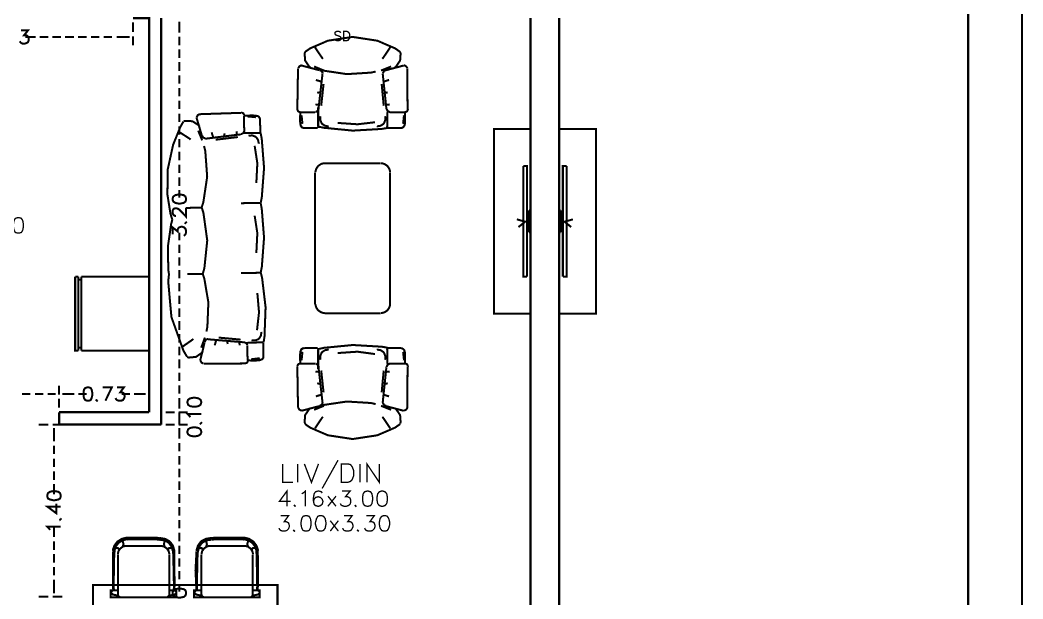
# Model space of a CAD drawing. Extents: x 0.2 to 11.4, y 0.2 to 8.2.
# Drawn here: x 6.45 to 11.423, y 2.907 to 5.779 of the extents above; entities that cross this region are included whole.
import ezdxf

# ---------------------------------------------------------------- set-up
doc = ezdxf.new("R2010")
doc.units = 0
doc.layers.get('0').update_dxf_attribs({"linetype": 'CONTINUOUS'})

msp = doc.modelspace()

# ---------------------------------------------------------------- linework, layer by layer
at = {"color": 0}
for points, const_width in [([(0.228353, 0.238336), (11.4183, 0.238336), (11.4183, 8.15169), (0.228353, 8.15169), (0.228353, 0.238336)], 0.01), ([(0.495008, 0.504992), (11.1517, 0.504992), (11.1517, 7.88499), (0.495008, 7.88499), (0.495008, 0.504992)], 0.01), ([(8.05501, 5.67665), (8.05501, 5.72331), (8.06999, 5.72331), (8.07667, 5.72), (8.08003, 5.71669), (8.08333, 5.71164), (8.08501, 5.70503), (8.08501, 5.69336), (8.08333, 5.68832), (8.08003, 5.68332), (8.07667, 5.67833), (8.06999, 5.67665), (8.05501, 5.67665)], 0.006667), ([(8.98167, 4.32167), (8.80003, 4.32167), (8.80003, 5.23833), (8.98167, 5.23833), (8.98167, 4.32167)], 0.01), ([(9.12332, 4.32167), (9.30664, 4.32167), (9.30664, 5.23833), (9.12332, 5.23833), (9.12332, 4.32167)], 0.01), ([(7.20665, 4.88667), (7.21001, 4.87831), (7.22, 4.87169), (7.23503, 4.86833), (7.24501, 4.86833), (7.26167, 4.87169), (7.27001, 4.87831), (7.27333, 4.88667), (7.27333, 4.89333), (7.27001, 4.90332), (7.26167, 4.91), (7.24501, 4.91336), (7.23503, 4.91336), (7.22, 4.91), (7.21001, 4.90332), (7.20665, 4.89333), (7.20665, 4.88667)], 0.01), ([(6.43832, 4.79833), (6.42665, 4.79497), (6.41997, 4.78331), (6.41667, 4.76497), (6.41667, 4.75499), (6.41997, 4.73665), (6.42665, 4.72499), (6.43832, 4.72168), (6.44499, 4.72168), (6.45665, 4.72499), (6.46332, 4.73665), (6.46669, 4.75499), (6.46669, 4.76497), (6.46332, 4.78331), (6.45665, 4.79497), (6.44499, 4.79833), (6.43832, 4.79833)], 0.006667), ([(6.78331, 3.95665), (6.77333, 3.95335), (6.76665, 3.94499), (6.76497, 3.92833), (6.76497, 3.91835), (6.76665, 3.90332), (6.77333, 3.89333), (6.78331, 3.88997), (6.78999, 3.88997), (6.80003, 3.89333), (6.80501, 3.90332), (6.80832, 3.91835), (6.80832, 3.92833), (6.80501, 3.94499), (6.80003, 3.95335), (6.78999, 3.95665), (6.78331, 3.95665)], 0.01), ([(7.28, 3.87999), (7.28331, 3.87001), (7.29335, 3.86333), (7.31, 3.86003), (7.31836, 3.86003), (7.33501, 3.86333), (7.345, 3.87001), (7.34831, 3.87999), (7.34831, 3.88499), (7.345, 3.89501), (7.33501, 3.90169), (7.31836, 3.905), (7.31, 3.905), (7.29335, 3.90169), (7.28331, 3.89501), (7.28, 3.88499), (7.28, 3.87999)], 0.01), ([(7.28, 3.73167), (7.28331, 3.72331), (7.29335, 3.71669), (7.31, 3.71332), (7.31836, 3.71332), (7.33501, 3.71669), (7.345, 3.72331), (7.34831, 3.73167), (7.34831, 3.73833), (7.345, 3.74832), (7.33501, 3.75499), (7.31836, 3.75836), (7.31, 3.75836), (7.29335, 3.75499), (7.28331, 3.74832), (7.28, 3.73833), (7.28, 3.73167)], 0.01), ([(8.04335, 3.48503), (8.04335, 3.57667), (8.07497, 3.57667), (8.08832, 3.57335), (8.09668, 3.56332), (8.09999, 3.55501), (8.10499, 3.54167), (8.10499, 3.52001), (8.09999, 3.50667), (8.09668, 3.49832), (8.08832, 3.49001), (8.07497, 3.48503), (8.04335, 3.48503)], 0.006667), ([(6.58501, 3.41499), (6.58832, 3.405), (6.59831, 3.40001), (6.61333, 3.39665), (6.62332, 3.39665), (6.63997, 3.40001), (6.64833, 3.405), (6.65169, 3.41499), (6.65169, 3.42165), (6.64833, 3.43164), (6.63997, 3.43832), (6.62332, 3.44168), (6.61333, 3.44168), (6.59831, 3.43832), (6.58832, 3.43164), (6.58501, 3.42165), (6.58501, 3.41499)], 0.01), ([(8.16997, 3.44168), (8.15831, 3.43832), (8.15169, 3.42833), (8.14833, 3.41), (8.14833, 3.39833), (8.15169, 3.37999), (8.15831, 3.37001), (8.16997, 3.36664), (8.17665, 3.36664), (8.18832, 3.37001), (8.19499, 3.37999), (8.19835, 3.39833), (8.19835, 3.41), (8.19499, 3.42833), (8.18832, 3.43832), (8.17665, 3.44168), (8.16997, 3.44168)], 0.006667), ([(8.24164, 3.44168), (8.23167, 3.43832), (8.22331, 3.42833), (8.22, 3.41), (8.22, 3.39833), (8.22331, 3.37999), (8.23167, 3.37001), (8.24164, 3.36664), (8.25, 3.36664), (8.25999, 3.37001), (8.26833, 3.37999), (8.27165, 3.39833), (8.27165, 3.41), (8.26833, 3.42833), (8.25999, 3.43832), (8.25, 3.44168), (8.24164, 3.44168)], 0.006667), ([(7.86501, 3.31999), (7.85335, 3.31668), (7.84668, 3.30501), (7.84332, 3.28668), (7.84332, 3.27669), (7.84668, 3.25836), (7.85335, 3.24669), (7.86501, 3.24333), (7.87169, 3.24333), (7.88336, 3.24669), (7.88997, 3.25836), (7.89333, 3.27669), (7.89333, 3.28668), (7.88997, 3.30501), (7.88336, 3.31668), (7.87169, 3.31999), (7.86501, 3.31999)], 0.006667), ([(7.93668, 3.31999), (7.92665, 3.31668), (7.91997, 3.30501), (7.91499, 3.28668), (7.91499, 3.27669), (7.91997, 3.25836), (7.92665, 3.24669), (7.93668, 3.24333), (7.94499, 3.24333), (7.95503, 3.24669), (7.96332, 3.25836), (7.96669, 3.27669), (7.96669, 3.28668), (7.96332, 3.30501), (7.95503, 3.31668), (7.94499, 3.31999), (7.93668, 3.31999)], 0.006667), ([(8.25331, 3.31999), (8.24333, 3.31668), (8.23503, 3.30501), (8.23167, 3.28668), (8.23167, 3.27669), (8.23503, 3.25836), (8.24333, 3.24669), (8.25331, 3.24333), (8.26167, 3.24333), (8.27165, 3.24669), (8.27832, 3.25836), (8.28331, 3.27669), (8.28331, 3.28668), (8.27832, 3.30501), (8.27165, 3.31668), (8.26167, 3.31999), (8.25331, 3.31999)], 0.006667), ([(6.90001, 2.91499), (6.935, 2.91499), (6.935, 2.94997), (6.90001, 2.94997), (6.90001, 2.91499)], 0.01), ([(7.22499, 2.91499), (7.19, 2.91499), (7.19, 2.94997), (7.22499, 2.94997), (7.22499, 2.91499)], 0.01), ([(7.20665, 2.93332), (7.21001, 2.92333), (7.22, 2.91667), (7.23503, 2.91336), (7.24501, 2.91336), (7.26167, 2.91667), (7.27001, 2.92333), (7.27333, 2.93332), (7.27333, 2.94), (7.27001, 2.94997), (7.26167, 2.95503), (7.24501, 2.95833), (7.23503, 2.95833), (7.22, 2.95503), (7.21001, 2.94997), (7.20665, 2.94), (7.20665, 2.93332)], 0.01), ([(7.31332, 2.91499), (7.34831, 2.91499), (7.34831, 2.94997), (7.31332, 2.94997), (7.31332, 2.91499)], 0.01), ([(7.63835, 2.91499), (7.60335, 2.91499), (7.60335, 2.94997), (7.63835, 2.94997), (7.63835, 2.91499)], 0.01)]:
    msp.add_lwpolyline(points, close=True, dxfattribs=dict(at, const_width=const_width))
for points, const_width in [([(7.00999, 5.78836), (7.09, 5.78836), (7.09, 3.83333)], 0.011667), ([(7.00999, 5.78836), (7.09, 5.78836), (7.09, 3.83333)], 0.01), ([(7.00999, 5.76665), (7.00999, 5.72)], 0.01), ([(7.15001, 3.77165), (7.15001, 5.78836)], 0.011667), ([(7.15001, 3.77165), (7.15001, 5.78836)], 0.01), ([(7.24001, 5.77001), (7.24001, 5.75331)], 0.01), ([(8.98167, 1.12831), (8.98167, 5.78836)], 0.011667), ([(8.98167, 1.12831), (8.98167, 5.78836)], 0.01), ([(9.12332, 1.12831), (9.12332, 5.78836)], 0.011667), ([(9.12332, 1.12831), (9.12332, 5.78836)], 0.01), ([(6.45503, 5.72835), (6.49001, 5.72835), (6.47, 5.70335), (6.47999, 5.70335), (6.48665, 5.69997), (6.49001, 5.69667), (6.49333, 5.68668), (6.49333, 5.68001), (6.49001, 5.66997), (6.48335, 5.66499), (6.47331, 5.66168), (6.46332, 5.66168), (6.45503, 5.66499), (6.45167, 5.66835), (6.44835, 5.67333)], 0.01), ([(7.24001, 5.75331), (7.24001, 5.71669)], 0.01), ([(8.04167, 5.71669), (8.03668, 5.72), (8.03, 5.72331), (8.02165, 5.72331), (8.01497, 5.72), (8.01167, 5.71669), (8.01167, 5.71164), (8.01335, 5.70665), (8.01497, 5.70503), (8.02001, 5.70335), (8.03331, 5.69835), (8.03668, 5.69667), (8.03999, 5.69336), (8.04167, 5.69), (8.04167, 5.68332), (8.03668, 5.67833), (8.03, 5.67665), (8.02165, 5.67665), (8.01497, 5.67833), (8.01167, 5.68332)], 0.006667), ([(6.52669, 5.69499), (6.47667, 5.69499)], 0.01), ([(6.59, 5.69499), (6.54665, 5.69499)], 0.01), ([(6.65332, 5.69499), (6.61003, 5.69499)], 0.01), ([(6.71669, 5.69499), (6.67333, 5.69499)], 0.01), ([(6.78, 5.69499), (6.73665, 5.69499)], 0.01), ([(6.84332, 5.69499), (6.80165, 5.69499)], 0.01), ([(6.90668, 5.69499), (6.86501, 5.69499)], 0.01), ([(6.97667, 5.69499), (6.92833, 5.69499)], 0.01), ([(6.99333, 5.69499), (6.97667, 5.69499)], 0.01), ([(7.00999, 5.69835), (7.00999, 5.65332)], 0.01), ([(7.24001, 5.69667), (7.24001, 5.65332)], 0.01), ([(8.33544, 5.62022), (8.30985, 5.63824), (8.22174, 5.67632), (8.09913, 5.69504), (7.97657, 5.67632), (7.88846, 5.63824), (7.86285, 5.62022)], 0.01), ([(7.24001, 5.63336), (7.24001, 5.59)], 0.01), ([(7.86356, 5.6205), (7.86111, 5.61339), (7.86356, 5.57785), (7.88346, 5.54824), (7.88976, 5.54411)], 0.01), ([(7.91319, 5.64415), (7.91564, 5.63889), (7.94803, 5.59082), (7.95199, 5.58653)], 0.01), ([(8.24631, 5.58653), (8.25028, 5.59082), (8.28261, 5.63889), (8.2851, 5.64415)], 0.01), ([(8.3086, 5.54411), (8.31489, 5.54824), (8.33475, 5.57785), (8.33718, 5.61339), (8.33479, 5.6205)], 0.01), ([(7.24001, 5.56999), (7.24001, 5.52669)], 0.01), ([(7.82835, 5.53668), (7.82497, 5.33501)], 0.01), ([(7.84581, 5.55333), (7.84299, 5.55333), (7.83464, 5.54872), (7.83003, 5.54031), (7.83003, 5.53749)], 0.01), ([(7.93332, 5.53), (7.845, 5.55333)], 0.01), ([(7.90831, 5.54833), (7.95665, 5.52832)], 0.01), ([(7.92919, 5.53538), (7.95221, 5.52815), (8.07047, 5.51053), (8.18983, 5.5179), (8.21337, 5.52311)], 0.01), ([(7.94997, 5.51417), (7.94997, 5.51699), (7.94532, 5.52539), (7.93696, 5.53), (7.93419, 5.53)], 0.01), ([(8.28999, 5.54833), (8.24001, 5.52832)], 0.01), ([(8.26585, 5.53), (8.26303, 5.53), (8.25461, 5.52539), (8.25, 5.51699), (8.25, 5.51417)], 0.01), ([(8.26497, 5.53), (8.35335, 5.55333)], 0.01), ([(8.37001, 5.53749), (8.37001, 5.54031), (8.36535, 5.54872), (8.35693, 5.55333), (8.35417, 5.55333)], 0.01), ([(8.37001, 5.53668), (8.37169, 5.33501)], 0.01), ([(7.24001, 5.50499), (7.24001, 5.46332)], 0.01), ([(7.94336, 5.47331), (7.91667, 5.48167)], 0.01), ([(7.93001, 5.33832), (7.94997, 5.51335)], 0.01), ([(8.26665, 5.33832), (8.24832, 5.51335)], 0.01), ([(8.25331, 5.47331), (8.28, 5.48167)], 0.01), ([(7.24001, 5.44168), (7.24001, 5.40001)], 0.01), ([(7.93668, 5.41997), (7.92333, 5.41835)], 0.01), ([(7.95503, 5.46164), (7.94336, 5.35335)], 0.01), ([(8.24333, 5.46164), (8.25331, 5.35335)], 0.01), ([(8.25999, 5.41997), (8.27333, 5.41835)], 0.01), ([(7.24001, 5.37831), (7.24001, 5.33664)], 0.01), ([(7.34169, 5.31168), (7.54497, 5.31836)], 0.01), ([(7.56164, 5.30474), (7.56168, 5.30583), (7.55817, 5.31521), (7.55746, 5.31592), (7.55669, 5.31668), (7.54719, 5.32004), (7.54617, 5.31993)], 0.01), ([(7.82503, 5.33686), (7.82493, 5.33583), (7.8285, 5.32644), (7.82926, 5.32568), (7.82997, 5.32497), (7.83946, 5.32167), (7.84056, 5.32172)], 0.01), ([(7.84, 5.32167), (7.84, 5.31), (7.83832, 5.30165), (7.83832, 5.29335), (7.83832, 5.28668), (7.83832, 5.28168), (7.83832, 5.27669), (7.83832, 5.27333), (7.84, 5.27001), (7.84, 5.26665), (7.84, 5.26335), (7.84, 5.26167), (7.84169, 5.25836), (7.84169, 5.25667), (7.84169, 5.25499), (7.84332, 5.25331), (7.845, 5.25168), (7.845, 5.25), (7.84668, 5.24832), (7.84831, 5.24669), (7.84999, 5.24501), (7.85167, 5.24501), (7.85499, 5.24333), (7.85667, 5.24333), (7.86003, 5.24333)], 0.01), ([(7.84, 5.32167), (7.91336, 5.32167)], 0.01), ([(7.91417, 5.32335), (7.91694, 5.32335), (7.92535, 5.32801), (7.93001, 5.33643), (7.93001, 5.33919)], 0.01), ([(7.93001, 5.36003), (7.91499, 5.35835)], 0.01), ([(7.92822, 5.24322), (7.92947, 5.25011), (7.92822, 5.31922), (7.92671, 5.32601)], 0.01), ([(7.92833, 5.25), (7.92833, 5.345)], 0.01), ([(8.26665, 5.36003), (8.28331, 5.35835)], 0.01), ([(8.26833, 5.33919), (8.26833, 5.33643), (8.27294, 5.32801), (8.28136, 5.32335), (8.28418, 5.32335)], 0.01), ([(8.27333, 5.32601), (8.27181, 5.31922), (8.27046, 5.25011), (8.27175, 5.24322)], 0.01), ([(8.35835, 5.32167), (8.28331, 5.32167)], 0.01), ([(8.35835, 5.32167), (8.35835, 5.31), (8.35835, 5.30165), (8.35835, 5.29335), (8.35835, 5.28668), (8.35835, 5.28168), (8.35835, 5.27669), (8.35835, 5.27333), (8.35835, 5.27001), (8.35835, 5.26665), (8.35835, 5.26335), (8.35667, 5.26167), (8.35667, 5.25836), (8.35667, 5.25667), (8.35499, 5.25499), (8.35499, 5.25331), (8.35335, 5.25168), (8.35167, 5.25), (8.34999, 5.24832), (8.34999, 5.24669), (8.34668, 5.24501), (8.345, 5.24501), (8.34332, 5.24333), (8.34169, 5.24333), (8.33832, 5.24333)], 0.01), ([(8.35781, 5.32172), (8.35883, 5.32167), (8.36833, 5.32497), (8.36908, 5.32568), (8.36979, 5.32644), (8.37338, 5.33583), (8.37332, 5.33686)], 0.01), ([(7.26025, 5.27528), (7.24462, 5.24804), (7.20893, 5.15983), (7.18229, 5.03754), (7.18078, 4.91249), (7.19569, 4.81853), (7.20481, 4.78842)], 0.01), ([(7.24001, 5.315), (7.24001, 5.27333)], 0.01), ([(7.33985, 5.25065), (7.33544, 5.25706), (7.30469, 5.27681), (7.26818, 5.27854), (7.26096, 5.27588)], 0.01), ([(7.35167, 5.20503), (7.32497, 5.29497)], 0.01), ([(7.34218, 5.31168), (7.33996, 5.31164), (7.33106, 5.30681), (7.32661, 5.29775), (7.32667, 5.29551)], 0.01), ([(7.56, 5.30333), (7.57167, 5.30501), (7.58003, 5.30501), (7.58832, 5.30501), (7.595, 5.30664), (7.59999, 5.30664), (7.60499, 5.30664), (7.60835, 5.30501), (7.61165, 5.30501), (7.61501, 5.30501), (7.61833, 5.30501), (7.62001, 5.30501), (7.62332, 5.30333), (7.625, 5.30333), (7.62668, 5.30333), (7.62999, 5.30165), (7.63167, 5.30165), (7.63336, 5.30003), (7.63499, 5.29833), (7.63499, 5.29665), (7.63667, 5.29497), (7.63835, 5.29335), (7.63835, 5.28999), (7.63997, 5.28836), (7.63997, 5.285), (7.64165, 5.21832)], 0.01), ([(7.56, 5.30333), (7.56168, 5.22999)], 0.01), ([(7.61951, 5.29536), (7.61626, 5.2971), (7.58068, 5.30013), (7.57721, 5.29893)], 0.01), ([(7.84739, 5.30675), (7.84631, 5.30322), (7.85004, 5.26774), (7.85183, 5.26449)], 0.01), ([(7.94037, 5.30143), (7.93929, 5.29839), (7.93892, 5.28261), (7.94476, 5.26796), (7.94683, 5.2654), (7.94889, 5.26292), (7.96208, 5.25429), (7.97765, 5.25157), (7.9809, 5.25201)], 0.01), ([(8.21001, 5.27165), (8.12332, 5.26167), (8.02501, 5.26833)], 0.01), ([(8.21907, 5.25201), (8.22228, 5.25157), (8.23785, 5.25429), (8.25108, 5.26292), (8.25315, 5.2654), (8.25521, 5.26796), (8.26107, 5.28261), (8.26064, 5.29839), (8.2596, 5.30143)], 0.01), ([(8.34814, 5.26449), (8.34993, 5.26774), (8.35368, 5.30322), (8.3526, 5.30675)], 0.01), ([(7.29606, 5.18576), (7.29167, 5.18967), (7.24257, 5.22125), (7.23719, 5.22358)], 0.01), ([(7.24001, 5.25168), (7.24001, 5.21001)], 0.01), ([(7.33333, 5.22999), (7.35335, 5.18164)], 0.01), ([(7.40831, 5.19499), (7.40001, 5.22168)], 0.01), ([(7.52333, 5.21164), (7.52501, 5.22667)], 0.01), ([(7.54617, 5.21332), (7.54833, 5.21338), (7.55724, 5.21826), (7.56168, 5.22732), (7.56168, 5.22949)], 0.01), ([(7.55789, 5.21913), (7.56478, 5.21778), (7.6345, 5.21789), (7.64139, 5.21929)], 0.01), ([(7.64333, 4.87213), (7.64893, 4.90076), (7.65994, 5.04542), (7.64849, 5.19011), (7.64285, 5.21869)], 0.01), ([(7.86003, 5.24333), (7.92665, 5.24333)], 0.01), ([(7.92899, 5.25022), (7.95719, 5.24414), (8.10026, 5.23019), (8.24376, 5.23856), (8.27219, 5.24354)], 0.01), ([(8.33832, 5.24333), (8.27001, 5.24333)], 0.01), ([(7.24001, 5.18832), (7.24001, 5.14665)], 0.01), ([(7.35335, 5.20719), (7.35335, 5.20503), (7.35818, 5.19613), (7.36729, 5.19168), (7.36951, 5.19168)], 0.01), ([(7.54497, 5.21164), (7.36833, 5.19)], 0.01), ([(7.41997, 5.185), (7.53, 5.19835)], 0.01), ([(7.46164, 5.20335), (7.465, 5.21669)], 0.01), ([(7.63308, 5.16488), (7.63346, 5.16813), (7.63043, 5.1836), (7.62153, 5.19667), (7.61897, 5.19868), (7.61643, 5.20068), (7.60161, 5.20622), (7.58589, 5.20546), (7.58285, 5.20432)], 0.01), ([(7.24001, 5.125), (7.24001, 5.08333)], 0.01), ([(7.35092, 4.85026), (7.35889, 4.87483), (7.37787, 5.00131), (7.3686, 5.1289), (7.36253, 5.15397)], 0.01), ([(7.61333, 5.155), (7.62668, 5.06836), (7.62169, 4.97)], 0.01), ([(7.96083, 5.06836), (7.95632, 5.06836), (7.94299, 5.06478), (7.92839, 5.05496), (7.91857, 5.04036), (7.91499, 5.02701), (7.91499, 5.02251)], 0.01), ([(8.23833, 5.06836), (7.96001, 5.06836)], 0.01), ([(8.285, 5.02251), (8.285, 5.02701), (8.28136, 5.04036), (8.27154, 5.05496), (8.257, 5.06478), (8.2436, 5.06836), (8.23915, 5.06836)], 0.01), ([(7.24001, 5.06168), (7.24001, 5.02001)], 0.01), ([(7.91336, 5.02165), (7.91336, 4.37001)], 0.01), ([(8.285, 4.37001), (8.285, 5.02165)], 0.01), ([(8.94499, 5.05501), (8.96332, 5.05501), (8.96332, 4.50499)], 0.01), ([(8.96332, 4.50499), (8.94499, 4.50499), (8.94499, 5.05501)], 0.01), ([(9.16, 5.05501), (9.14165, 5.05501), (9.14165, 4.50499)], 0.01), ([(9.14165, 4.50499), (9.16, 4.50499), (9.16, 5.05501)], 0.01), ([(7.24001, 4.99832), (7.24001, 4.95503)], 0.01), ([(7.24001, 4.935), (7.24001, 4.89833)], 0.01), ([(7.64165, 4.87169), (7.54497, 4.87001)], 0.01), ([(7.64333, 4.52544), (7.64893, 4.5541), (7.65994, 4.69879), (7.64849, 4.84343), (7.64285, 4.87201)], 0.01), ([(7.22331, 4.80664), (7.22, 4.80664), (7.21332, 4.81), (7.21001, 4.81332), (7.20665, 4.81999), (7.20665, 4.83333), (7.21001, 4.84), (7.21332, 4.84332), (7.22, 4.845), (7.22499, 4.845), (7.23167, 4.84332), (7.24164, 4.83664), (7.27333, 4.80333), (7.27333, 4.84831)], 0.01), ([(7.34999, 4.84831), (7.27333, 4.84668)], 0.01), ([(7.35612, 4.5204), (7.36399, 4.54736), (7.37825, 4.68544), (7.35921, 4.82286), (7.35042, 4.8495)], 0.01), ([(8.97331, 4.83501), (8.97331, 4.72499)], 0.01), ([(8.97331, 4.83501), (8.98167, 4.83501)], 0.01), ([(8.98167, 4.83501), (8.98167, 4.72499)], 0.01), ([(9.12332, 4.83501), (9.12332, 4.72499)], 0.01), ([(9.13167, 4.83501), (9.12332, 4.83501)], 0.01), ([(9.13167, 4.83501), (9.13167, 4.72499)], 0.01), ([(7.2054, 4.78939), (7.19933, 4.76719), (7.18294, 4.65403), (7.18522, 4.53965), (7.18853, 4.51687)], 0.01), ([(7.26665, 4.77501), (7.27001, 4.77165), (7.27333, 4.77501), (7.27001, 4.77832)], 0.01), ([(7.61333, 4.80832), (7.62668, 4.72168)], 0.01), ([(8.91336, 4.78999), (8.95503, 4.77832), (8.92165, 4.75168)], 0.01), ([(8.96332, 4.78999), (8.97331, 4.78999)], 0.01), ([(8.96332, 4.77165), (8.97331, 4.77165)], 0.01), ([(9.14165, 4.78999), (9.13167, 4.78999)], 0.01), ([(9.14165, 4.77165), (9.13167, 4.77165)], 0.01), ([(9.19168, 4.78999), (9.15001, 4.77832), (9.18332, 4.75168)], 0.01), ([(7.20665, 4.715), (7.20665, 4.75), (7.23167, 4.72999), (7.23167, 4.74001), (7.23503, 4.74669), (7.23833, 4.75), (7.24832, 4.75331), (7.25499, 4.75331), (7.26335, 4.75), (7.27001, 4.74333), (7.27333, 4.73335), (7.27333, 4.72499), (7.27001, 4.715), (7.26665, 4.71164), (7.26167, 4.70833)], 0.01), ([(7.24001, 4.68668), (7.24001, 4.72331)], 0.01), ([(7.62668, 4.72168), (7.62169, 4.62332)], 0.01), ([(8.97331, 4.72499), (8.98167, 4.72499)], 0.01), ([(9.13167, 4.72499), (9.12332, 4.72499)], 0.01), ([(7.24001, 4.62332), (7.24001, 4.66499)], 0.01), ([(7.24001, 4.56), (7.24001, 4.60167)], 0.01), ([(7.24001, 4.49669), (7.24001, 4.53836)], 0.01), ([(7.64165, 4.52501), (7.54497, 4.52333)], 0.01), ([(7.65771, 4.17979), (7.66217, 4.20861), (7.66758, 4.35357), (7.6505, 4.49767), (7.64378, 4.52599)], 0.01), ([(6.73833, 4.50499), (6.72331, 4.50499)], 0.01), ([(6.72331, 4.50499), (6.72331, 4.13835), (6.73833, 4.13835)], 0.01), ([(6.73833, 4.13835), (6.73833, 4.50499)], 0.01), ([(6.75331, 4.49001), (6.73833, 4.49001)], 0.01), ([(6.75331, 4.50499), (6.75331, 4.13835)], 0.01), ([(7.09, 4.13835), (7.09, 4.50499), (6.75331, 4.50499)], 0.01), ([(7.18842, 4.51708), (7.18479, 4.4815), (7.20057, 4.30544), (7.25999, 4.13889), (7.27821, 4.10807)], 0.01), ([(7.24001, 4.43332), (7.24001, 4.47499)], 0.01), ([(7.35499, 4.51833), (7.28, 4.51833)], 0.01), ([(7.37418, 4.23351), (7.37896, 4.25738), (7.38385, 4.37793), (7.36361, 4.49685), (7.35585, 4.51992)], 0.01), ([(7.625, 4.24001), (7.63499, 4.32835), (7.62668, 4.42503)], 0.01), ([(7.24001, 4.37001), (7.24001, 4.41168)], 0.01), ([(7.24001, 4.30501), (7.24001, 4.34831)], 0.01), ([(7.91499, 4.37082), (7.91499, 4.36638), (7.91857, 4.35303), (7.92839, 4.33843), (7.94299, 4.32861), (7.95632, 4.32497), (7.96083, 4.32497)], 0.01), ([(7.96001, 4.32335), (8.23833, 4.32335)], 0.01), ([(8.23915, 4.32497), (8.2436, 4.32497), (8.257, 4.32861), (8.27154, 4.33843), (8.28136, 4.35303), (8.285, 4.36638), (8.285, 4.37082)], 0.01), ([(7.24001, 4.24164), (7.24001, 4.285)], 0.01), ([(7.59765, 4.19015), (7.60075, 4.18918), (7.61649, 4.18907), (7.63103, 4.19521), (7.63351, 4.19732), (7.63596, 4.19943), (7.64432, 4.21289), (7.64671, 4.22846), (7.64621, 4.23167)], 0.01), ([(7.24001, 4.17833), (7.24001, 4.22168)], 0.01), ([(7.2525, 4.15712), (7.25771, 4.15972), (7.3055, 4.19331), (7.30974, 4.19738)], 0.01), ([(7.36501, 4.17833), (7.34332, 4.09)], 0.01), ([(7.34831, 4.15332), (7.36664, 4.20335)], 0.01), ([(7.38217, 4.19667), (7.37993, 4.19667), (7.37104, 4.19185), (7.3666, 4.18272), (7.36664, 4.1805)], 0.01), ([(7.56, 4.18001), (7.38167, 4.19499)], 0.01), ([(7.42333, 4.19168), (7.41499, 4.16499)], 0.01), ([(7.435, 4.20335), (7.54335, 4.19336)], 0.01), ([(7.47667, 4.185), (7.47999, 4.17165)], 0.01), ([(7.53668, 4.18001), (7.53999, 4.16499)], 0.01), ([(7.57667, 4.1645), (7.57661, 4.16672), (7.57178, 4.17562), (7.56267, 4.18007), (7.56049, 4.18001)], 0.01), ([(7.65614, 4.17893), (7.64919, 4.18007), (7.57954, 4.17736), (7.57275, 4.17567)], 0.01), ([(7.57835, 4.09), (7.59, 4.09), (7.59999, 4.08832), (7.60667, 4.08832), (7.61333, 4.08832), (7.61833, 4.08832), (7.62332, 4.09), (7.62668, 4.09), (7.62999, 4.09), (7.63336, 4.09), (7.63667, 4.09), (7.63997, 4.09169), (7.64165, 4.09169), (7.64333, 4.09332), (7.64501, 4.09332), (7.64833, 4.095), (7.65001, 4.095), (7.65169, 4.09668), (7.65332, 4.09831), (7.65332, 4.09999), (7.655, 4.10167), (7.65668, 4.10335), (7.65668, 4.10499), (7.65668, 4.10835), (7.65668, 4.11165), (7.65668, 4.17833)], 0.01), ([(6.75331, 4.15332), (6.73833, 4.15332)], 0.01), ([(6.75331, 4.13835), (7.09, 4.13835)], 0.01), ([(7.24001, 4.11501), (7.24001, 4.15831)], 0.01), ([(7.27865, 4.10656), (7.28597, 4.10422), (7.32238, 4.10747), (7.35226, 4.12847), (7.35639, 4.13499)], 0.01), ([(7.57835, 4.09), (7.57667, 4.16336)], 0.01), ([(7.84, 4.07335), (7.84, 4.08333), (7.83832, 4.09332), (7.83832, 4.09999), (7.83832, 4.10667), (7.83832, 4.11333), (7.83832, 4.11664), (7.83832, 4.12169), (7.84, 4.125), (7.84, 4.12668), (7.84, 4.12999), (7.84, 4.13336), (7.84169, 4.13499), (7.84169, 4.13667), (7.84169, 4.13835), (7.84332, 4.14165), (7.845, 4.14333), (7.845, 4.14501), (7.84668, 4.14665), (7.84831, 4.14665), (7.84999, 4.14833), (7.85167, 4.15001), (7.85499, 4.15001), (7.85667, 4.15001), (7.86003, 4.15169)], 0.01), ([(7.85183, 4.13217), (7.85004, 4.12896), (7.84631, 4.09347), (7.84739, 4.08996)], 0.01), ([(7.86003, 4.15169), (7.92665, 4.15169)], 0.01), ([(7.92671, 4.06901), (7.92822, 4.07585), (7.92947, 4.14497), (7.92822, 4.15181)], 0.01), ([(7.92833, 4.14501), (7.92833, 4.04833)], 0.01), ([(8.27219, 4.1531), (8.24376, 4.15815), (8.10026, 4.16656), (7.95719, 4.15261), (7.92899, 4.14649)], 0.01), ([(7.9809, 4.14301), (7.97765, 4.14344), (7.96208, 4.14079), (7.94889, 4.13217), (7.94683, 4.12961), (7.94476, 4.12711), (7.93892, 4.11247), (7.93929, 4.09668), (7.94037, 4.09358)], 0.01), ([(8.21001, 4.12169), (8.12332, 4.13336), (8.02501, 4.12668)], 0.01), ([(8.2596, 4.09358), (8.26064, 4.09668), (8.26107, 4.11247), (8.25521, 4.12711), (8.25315, 4.12961), (8.25108, 4.13217), (8.23785, 4.14079), (8.22228, 4.14344), (8.21907, 4.14301)], 0.01), ([(8.33832, 4.15169), (8.27001, 4.15169)], 0.01), ([(8.27175, 4.15181), (8.27046, 4.14497), (8.27181, 4.07585), (8.27333, 4.06901)], 0.01), ([(8.35835, 4.07335), (8.35835, 4.08333), (8.35835, 4.09332), (8.35835, 4.09999), (8.35835, 4.10667), (8.35835, 4.11333), (8.35835, 4.11664), (8.35835, 4.12169), (8.35835, 4.125), (8.35835, 4.12668), (8.35835, 4.12999), (8.35667, 4.13336), (8.35667, 4.13499), (8.35667, 4.13667), (8.35499, 4.13835), (8.35499, 4.14165), (8.35335, 4.14333), (8.35167, 4.14501), (8.34999, 4.14665), (8.34668, 4.14833), (8.345, 4.15001), (8.34332, 4.15001), (8.34169, 4.15001), (8.33832, 4.15169)], 0.01), ([(8.3526, 4.08996), (8.35368, 4.09347), (8.34993, 4.12896), (8.34814, 4.13217)], 0.01), ([(7.24001, 4.05165), (7.24001, 4.095)], 0.01), ([(7.345, 4.0905), (7.345, 4.08832), (7.34983, 4.07943), (7.35894, 4.07497), (7.36117, 4.07497)], 0.01), ([(7.36165, 4.07335), (7.565, 4.07497)], 0.01), ([(7.56511, 4.07503), (7.56614, 4.07497), (7.57547, 4.07872), (7.57617, 4.07949), (7.57687, 4.08024), (7.58003, 4.08979), (7.57992, 4.09082)], 0.01), ([(7.59603, 4.09706), (7.59956, 4.09608), (7.63499, 4.10053), (7.63818, 4.10238)], 0.01), ([(7.84056, 4.07493), (7.83946, 4.07503), (7.82997, 4.07172), (7.82926, 4.07096), (7.8285, 4.07026), (7.82493, 4.06087), (7.82503, 4.05985)], 0.01), ([(7.84, 4.07335), (7.91336, 4.07335)], 0.01), ([(7.93001, 4.05751), (7.93001, 4.06033), (7.92535, 4.06874), (7.91694, 4.07335), (7.91417, 4.07335)], 0.01), ([(8.28418, 4.07335), (8.28136, 4.07335), (8.27294, 4.06874), (8.26833, 4.06033), (8.26833, 4.05751)], 0.01), ([(8.35835, 4.07335), (8.28331, 4.07335)], 0.01), ([(8.37332, 4.05985), (8.37338, 4.06087), (8.36979, 4.07026), (8.36908, 4.07096), (8.36833, 4.07172), (8.35883, 4.07503), (8.35781, 4.07493)], 0.01), ([(7.24001, 3.98833), (7.24001, 4.03)], 0.01), ([(7.82835, 3.85667), (7.82497, 4.05832)], 0.01), ([(7.93001, 4.03331), (7.91499, 4.035)], 0.01), ([(7.93001, 4.05664), (7.94997, 3.87999)], 0.01), ([(7.95503, 3.93164), (7.94336, 4.03999)], 0.01), ([(8.24333, 3.93164), (8.25331, 4.03999)], 0.01), ([(8.26665, 4.05664), (8.24832, 3.87999)], 0.01), ([(8.26665, 4.03331), (8.28331, 4.035)], 0.01), ([(8.37001, 3.85667), (8.37169, 4.05832)], 0.01), ([(7.93668, 3.97331), (7.92333, 3.97667)], 0.01), ([(8.25999, 3.97331), (8.27333, 3.97667)], 0.01), ([(6.64333, 3.91997), (6.64333, 3.965)], 0.01), ([(6.64333, 3.91997), (6.64333, 3.965)], 0.01), ([(6.86003, 3.95665), (6.905, 3.95665), (6.87332, 3.88997)], 0.01), ([(6.93001, 3.95665), (6.965, 3.95665), (6.94667, 3.93164), (6.95665, 3.93164), (6.96332, 3.92833), (6.965, 3.92503), (6.96832, 3.91499), (6.96832, 3.90831), (6.965, 3.90001), (6.96001, 3.89333), (6.94997, 3.88997), (6.94, 3.88997), (6.93001, 3.89333), (6.92665, 3.89665), (6.92333, 3.90332)], 0.01), ([(7.09, 3.91997), (7.09, 3.965)], 0.01), ([(7.24001, 3.92503), (7.24001, 3.96669)], 0.01), ([(6.50168, 3.92333), (6.46001, 3.92333)], 0.01), ([(6.565, 3.92333), (6.52333, 3.92333)], 0.01), ([(6.61003, 3.92333), (6.58664, 3.92333)], 0.01), ([(6.62668, 3.92333), (6.61003, 3.92333)], 0.01), ([(6.64333, 3.85499), (6.64333, 3.90001)], 0.01), ([(6.64333, 3.85499), (6.64333, 3.90001)], 0.01), ([(6.66, 3.92333), (6.67665, 3.92333)], 0.01), ([(6.67665, 3.92333), (6.71832, 3.92333)], 0.01), ([(6.73833, 3.92333), (6.78, 3.92333)], 0.01), ([(6.83165, 3.89665), (6.82835, 3.89333), (6.83165, 3.88997), (6.83501, 3.89333)], 0.01), ([(6.99501, 3.92333), (6.95335, 3.92333)], 0.01), ([(7.05664, 3.92333), (7.01497, 3.92333)], 0.01), ([(7.07335, 3.92333), (7.05664, 3.92333)], 0.01), ([(7.09, 3.85499), (7.09, 3.90001)], 0.01), ([(7.24001, 3.86664), (7.24001, 3.90332)], 0.01), ([(7.24001, 3.86664), (7.24001, 3.90001)], 0.01), ([(7.94336, 3.91997), (7.91667, 3.91168)], 0.01), ([(8.21337, 3.87358), (8.18983, 3.87885), (8.07047, 3.88618), (7.95221, 3.8686), (7.92919, 3.86133)], 0.01), ([(7.93419, 3.86501), (7.93696, 3.86501), (7.94532, 3.86968), (7.94997, 3.8781), (7.94997, 3.88086)], 0.01), ([(8.25, 3.88086), (8.25, 3.8781), (8.25461, 3.86968), (8.26303, 3.86501), (8.26585, 3.86501)], 0.01), ([(8.25331, 3.91997), (8.28, 3.91168)], 0.01), ([(6.64333, 3.77165), (6.64333, 3.83333)], 0.011667), ([(7.09, 3.83333), (6.64333, 3.83333)], 0.011667), ([(6.64333, 3.77165), (6.64333, 3.83333)], 0.01), ([(7.09, 3.83333), (6.64333, 3.83333)], 0.01), ([(7.17165, 3.83333), (7.21669, 3.83333)], 0.01), ([(7.17165, 3.83333), (7.21669, 3.83333)], 0.01), ([(7.23665, 3.83333), (7.28168, 3.83333)], 0.01), ([(7.23665, 3.83333), (7.28168, 3.83333)], 0.01), ([(7.24001, 3.84999), (7.24001, 3.86664)], 0.01), ([(7.24001, 3.84999), (7.24001, 3.86664)], 0.01), ([(7.24001, 3.83333), (7.24001, 3.77165)], 0.01), ([(7.29335, 3.80832), (7.28999, 3.815), (7.28, 3.82497), (7.34831, 3.82497)], 0.01), ([(7.83003, 3.85747), (7.83003, 3.85471), (7.83464, 3.84636), (7.84299, 3.84169), (7.84581, 3.84169)], 0.01), ([(7.93332, 3.86333), (7.845, 3.84)], 0.01), ([(7.88976, 3.85254), (7.88346, 3.84842), (7.86356, 3.81885), (7.86111, 3.78331), (7.86356, 3.77615)], 0.01), ([(7.90831, 3.845), (7.95665, 3.86501)], 0.01), ([(8.28999, 3.845), (8.24001, 3.86501)], 0.01), ([(8.26497, 3.86333), (8.35335, 3.84)], 0.01), ([(8.33479, 3.77615), (8.33718, 3.78331), (8.33475, 3.81885), (8.31489, 3.84842), (8.3086, 3.85254)], 0.01), ([(8.35417, 3.84169), (8.35693, 3.84169), (8.36535, 3.84636), (8.37001, 3.85471), (8.37001, 3.85747)], 0.01), ([(7.34169, 3.78), (7.345, 3.77669), (7.34831, 3.78), (7.345, 3.78331)], 0.01), ([(7.86285, 3.77474), (7.88846, 3.75678), (7.97657, 3.71869), (8.09913, 3.70003), (8.22174, 3.71869), (8.30985, 3.75678), (8.33544, 3.77474)], 0.01), ([(7.95199, 3.81017), (7.94803, 3.80588), (7.91564, 3.75782), (7.91319, 3.7525)], 0.01), ([(8.2851, 3.7525), (8.28261, 3.75782), (8.25026, 3.80588), (8.24631, 3.81017)], 0.01), ([(6.54167, 3.77165), (6.59, 3.77165)], 0.01), ([(6.61165, 3.77165), (6.66, 3.77165)], 0.01), ([(6.61833, 3.75499), (6.61833, 3.73833)], 0.01), ([(6.61833, 3.73833), (6.61833, 3.68832)], 0.01), ([(7.15001, 3.77165), (6.64333, 3.77165)], 0.011667), ([(7.15001, 3.77165), (6.64333, 3.77165)], 0.01), ([(7.17165, 3.77165), (7.21669, 3.77165)], 0.01), ([(7.17165, 3.77165), (7.21669, 3.77165)], 0.01), ([(7.23665, 3.77165), (7.28168, 3.77165)], 0.01), ([(7.23665, 3.77165), (7.28168, 3.77165)], 0.01), ([(7.24001, 3.75499), (7.24001, 3.73833)], 0.01), ([(7.24001, 3.75499), (7.24001, 3.73833)], 0.01), ([(7.24001, 3.73833), (7.24001, 3.70503)], 0.01), ([(7.24001, 3.73833), (7.24001, 3.70167)], 0.01), ([(7.24001, 3.68001), (7.24001, 3.63835)], 0.01), ([(6.61833, 3.66667), (6.61833, 3.625)], 0.01), ([(6.61833, 3.60335), (6.61833, 3.56168)], 0.01), ([(7.24001, 3.61664), (7.24001, 3.57335)], 0.01), ([(8.02669, 3.595), (7.94835, 3.45503)], 0.006667), ([(8.16997, 3.48503), (8.16997, 3.57667), (8.23167, 3.48503), (8.23167, 3.57667)], 0.006667), ([(6.61833, 3.53999), (6.61833, 3.49669)], 0.01), ([(7.24001, 3.55333), (7.24001, 3.50999)], 0.01), ([(7.75168, 3.57667), (7.75168, 3.48503), (7.80333, 3.48503)], 0.006667), ([(7.82667, 3.48503), (7.82667, 3.57667)], 0.006667), ([(7.86003, 3.57667), (7.89501, 3.48503), (7.93001, 3.57667)], 0.006667), ([(8.13499, 3.48503), (8.13499, 3.57667)], 0.006667), ([(6.61833, 3.47667), (6.61833, 3.42503)], 0.01), ([(7.24001, 3.49001), (7.24001, 3.44667)], 0.01), ([(7.24001, 3.42665), (7.24001, 3.38336)], 0.01), ([(7.77333, 3.36664), (7.77333, 3.44168), (7.73665, 3.39165), (7.79167, 3.39165)], 0.006667), ([(7.84668, 3.42833), (7.85335, 3.43164), (7.86501, 3.44168), (7.86501, 3.36664)], 0.006667), ([(7.94835, 3.43164), (7.94499, 3.43832), (7.93332, 3.44168), (7.92665, 3.44168), (7.91499, 3.43832), (7.90831, 3.42833), (7.905, 3.41), (7.905, 3.39165), (7.90831, 3.37668), (7.91499, 3.37001), (7.92665, 3.36664), (7.93001, 3.36664), (7.94, 3.37001), (7.94835, 3.37668), (7.95167, 3.38835), (7.95167, 3.39165), (7.94835, 3.40169), (7.94, 3.41), (7.93001, 3.41336), (7.92665, 3.41336), (7.91499, 3.41), (7.90831, 3.40169), (7.905, 3.39165)], 0.006667), ([(8.04665, 3.44168), (8.08664, 3.44168), (8.06332, 3.41336), (8.07497, 3.41336), (8.08165, 3.41), (8.08664, 3.40668), (8.09, 3.39501), (8.09, 3.38835), (8.08664, 3.37668), (8.07835, 3.37001), (8.06836, 3.36664), (8.05664, 3.36664), (8.04665, 3.37001), (8.04167, 3.37332), (8.03836, 3.37999)], 0.006667), ([(6.65169, 3.36501), (6.58501, 3.36501), (6.62999, 3.33165), (6.62999, 3.37999)], 0.01), ([(7.97667, 3.36664), (8.01665, 3.41667)], 0.006667), ([(8.01665, 3.36664), (7.97667, 3.41667)], 0.006667), ([(7.24001, 3.36333), (7.24001, 3.31999)], 0.01), ([(7.81332, 3.37332), (7.81, 3.37001), (7.81332, 3.36664), (7.81668, 3.37001)], 0.006667), ([(8.11501, 3.37332), (8.11165, 3.37001), (8.11501, 3.36664), (8.11833, 3.37001)], 0.006667), ([(6.64665, 3.30333), (6.64833, 3.30003), (6.65169, 3.30333), (6.64833, 3.30664)], 0.01), ([(7.24001, 3.29833), (7.24001, 3.25667)], 0.01), ([(7.74164, 3.31999), (7.78168, 3.31999), (7.75999, 3.28999), (7.77001, 3.28999), (7.77669, 3.28668), (7.78168, 3.28331), (7.785, 3.27165), (7.785, 3.26497), (7.78168, 3.25499), (7.77333, 3.24669), (7.76335, 3.24333), (7.75168, 3.24333), (7.74164, 3.24669), (7.73833, 3.25), (7.73335, 3.25836)], 0.006667), ([(7.98833, 3.24333), (8.02832, 3.29497)], 0.006667), ([(8.02832, 3.24333), (7.98833, 3.29497)], 0.006667), ([(8.05664, 3.31999), (8.09668, 3.31999), (8.07497, 3.28999), (8.08664, 3.28999), (8.09332, 3.28668), (8.09668, 3.28331), (8.10167, 3.27165), (8.10167, 3.26497), (8.09668, 3.25499), (8.09, 3.24669), (8.07835, 3.24333), (8.06836, 3.24333), (8.05664, 3.24669), (8.05333, 3.25), (8.05003, 3.25836)], 0.006667), ([(8.16667, 3.31999), (8.20665, 3.31999), (8.185, 3.28999), (8.19499, 3.28999), (8.20335, 3.28668), (8.20665, 3.28331), (8.21001, 3.27165), (8.21001, 3.26497), (8.20665, 3.25499), (8.19835, 3.24669), (8.18832, 3.24333), (8.17665, 3.24333), (8.16667, 3.24669), (8.16336, 3.25), (8.15831, 3.25836)], 0.006667), ([(6.59831, 3.24832), (6.595, 3.25499), (6.58501, 3.26497), (6.65169, 3.26497)], 0.01), ([(6.61833, 3.21332), (6.61833, 3.26497)], 0.01), ([(7.24001, 3.23503), (7.24001, 3.19336)], 0.01), ([(7.81, 3.25), (7.80664, 3.24669), (7.81, 3.24333), (7.81332, 3.24669)], 0.006667), ([(8.12668, 3.25), (8.12332, 3.24669), (8.12668, 3.24333), (8.12999, 3.24669)], 0.006667), ([(6.61833, 3.15001), (6.61833, 3.19336)], 0.01), ([(6.98085, 3.21001), (6.97428, 3.21001), (6.95469, 3.20508), (6.93294, 3.1914), (6.91743, 3.1709), (6.91081, 3.15181), (6.91026, 3.14529)], 0.01), ([(6.98118, 3.20167), (6.97537, 3.20171), (6.95801, 3.19738), (6.93869, 3.18533), (6.92492, 3.16721), (6.91906, 3.15033), (6.91857, 3.14458)], 0.01), ([(6.95714, 3.16433), (6.95915, 3.16635), (6.96332, 3.17887), (6.95958, 3.19146), (6.95763, 3.19353)], 0.01), ([(7.14253, 3.20871), (7.12907, 3.21018), (6.99414, 3.21115), (6.98068, 3.2099)], 0.01), ([(7.14225, 3.20036), (7.12885, 3.20182), (6.99457, 3.20281), (6.98118, 3.20156)], 0.01), ([(7.2066, 3.14421), (7.20632, 3.14822), (7.20063, 3.16689), (7.18935, 3.18283), (7.18636, 3.18544), (7.18332, 3.1881), (7.16601, 3.19706), (7.14671, 3.20014), (7.14274, 3.19982)], 0.01), ([(7.2149, 3.14475), (7.21463, 3.14925), (7.20817, 3.17042), (7.19542, 3.18853), (7.19206, 3.19151), (7.18864, 3.1945), (7.16906, 3.20481), (7.14725, 3.2085), (7.14279, 3.20817)], 0.01), ([(7.16829, 3.19325), (7.16656, 3.19114), (7.16331, 3.17882), (7.16694, 3.16661), (7.16872, 3.16456)], 0.01), ([(7.39725, 3.20817), (7.39274, 3.2085), (7.37088, 3.20481), (7.35129, 3.1945), (7.34793, 3.19151), (7.34451, 3.18853), (7.33182, 3.17042), (7.32536, 3.14925), (7.32508, 3.14475)], 0.01), ([(7.39725, 3.19982), (7.39324, 3.20014), (7.37397, 3.19706), (7.35661, 3.1881), (7.35363, 3.18544), (7.35058, 3.18283), (7.33936, 3.16689), (7.33365, 3.14822), (7.33344, 3.14421)], 0.01), ([(7.37125, 3.16456), (7.37299, 3.16661), (7.37663, 3.17882), (7.37343, 3.19114), (7.37175, 3.19325)], 0.01), ([(7.55931, 3.2099), (7.54579, 3.21115), (7.41086, 3.21018), (7.39746, 3.20871)], 0.01), ([(7.55886, 3.20156), (7.54542, 3.20281), (7.41108, 3.20182), (7.39774, 3.20036)], 0.01), ([(7.62142, 3.14458), (7.62093, 3.15033), (7.61501, 3.16721), (7.60124, 3.18533), (7.58192, 3.19738), (7.56456, 3.20171), (7.55881, 3.20167)], 0.01), ([(7.62972, 3.14529), (7.62913, 3.15181), (7.6225, 3.1709), (7.60704, 3.1914), (7.58524, 3.20508), (7.56565, 3.21001), (7.55914, 3.21001)], 0.01), ([(7.58242, 3.19353), (7.58046, 3.19146), (7.57667, 3.17887), (7.58083, 3.16635), (7.5829, 3.16433)], 0.01), ([(6.61833, 3.08664), (6.61833, 3.12999)], 0.01), ([(6.91222, 3.14546), (6.91092, 3.12935), (6.91081, 2.96783), (6.91206, 2.95171)], 0.01), ([(6.91906, 3.14432), (6.91694, 3.12836), (6.91396, 2.96767), (6.91553, 2.95161)], 0.01), ([(6.94163, 3.14854), (6.94168, 3.14962), (6.93685, 3.15826), (6.93593, 3.15875), (6.93494, 3.15924), (6.92507, 3.15842), (6.92426, 3.15776)], 0.01), ([(6.97749, 3.16997), (6.97331, 3.16997), (6.96094, 3.16667), (6.94743, 3.15756), (6.93832, 3.1441), (6.935, 3.13167), (6.935, 3.1275)], 0.01), ([(6.97667, 3.16997), (7.14665, 3.16997)], 0.01), ([(7.19, 3.1275), (7.19, 3.13167), (7.18664, 3.1441), (7.17751, 3.15756), (7.16401, 3.16667), (7.15164, 3.16997), (7.14751, 3.16997)], 0.01), ([(7.20074, 3.15776), (7.19987, 3.15842), (7.19, 3.15924), (7.18907, 3.15875), (7.1881, 3.15826), (7.18326, 3.14962), (7.18338, 3.14854)], 0.01), ([(7.21197, 2.95176), (7.21322, 2.96789), (7.20969, 3.12875), (7.20774, 3.14475)], 0.01), ([(7.21463, 2.95171), (7.21588, 2.96783), (7.21571, 3.12935), (7.21446, 3.14546)], 0.01), ([(7.24001, 3.17165), (7.24001, 3.12999)], 0.01), ([(7.32497, 3.14333), (7.31999, 3.04665), (7.32497, 2.94997)], 0.01), ([(7.33225, 3.14475), (7.33024, 3.12875), (7.32671, 2.96789), (7.32801, 2.95176)], 0.01), ([(7.35667, 3.14854), (7.35672, 3.14962), (7.35183, 3.15826), (7.35092, 3.15875), (7.34993, 3.15924), (7.34006, 3.15842), (7.33925, 3.15776)], 0.01), ([(7.39253, 3.16997), (7.38835, 3.16997), (7.37592, 3.16667), (7.36242, 3.15756), (7.35331, 3.1441), (7.34999, 3.13167), (7.34999, 3.1275)], 0.01), ([(7.56168, 3.16997), (7.39165, 3.16997)], 0.01), ([(7.60499, 3.1275), (7.60499, 3.13167), (7.60161, 3.1441), (7.5925, 3.15756), (7.57904, 3.16667), (7.56663, 3.16997), (7.5625, 3.16997)], 0.01), ([(7.61572, 3.15776), (7.61486, 3.15842), (7.60504, 3.15924), (7.60411, 3.15875), (7.60314, 3.15826), (7.59825, 3.14962), (7.59836, 3.14854)], 0.01), ([(7.62446, 2.95161), (7.62597, 2.96767), (7.62304, 3.12836), (7.62093, 3.14432)], 0.01), ([(7.62799, 2.95171), (7.62924, 2.96783), (7.62907, 3.12935), (7.62782, 3.14546)], 0.01), ([(6.935, 3.12668), (6.935, 2.92833)], 0.01), ([(7.19, 3.12668), (7.19, 2.92833)], 0.01), ([(7.24001, 3.10835), (7.24001, 3.06668)], 0.01), ([(7.34831, 3.12668), (7.34831, 2.92833)], 0.01), ([(7.60335, 3.12668), (7.60335, 2.92833)], 0.01), ([(6.61833, 3.02333), (6.61833, 3.065)], 0.01), ([(7.24001, 3.04497), (7.24001, 3.00331)], 0.01), ([(6.61833, 2.95167), (6.61833, 3.00168)], 0.01), ([(7.24001, 2.98167), (7.24001, 2.94336)], 0.01), ([(6.61833, 2.935), (6.61833, 2.95167)], 0.01), ([(6.81168, 2.42833), (7.72667, 2.42833), (7.72667, 2.97667), (6.81168, 2.97667), (6.81168, 2.42833), (6.81168, 2.97667)], 0.01), ([(6.91178, 2.94997), (6.91032, 2.94993), (6.90169, 2.94189), (6.90169, 2.93918), (6.90169, 2.93647), (6.91032, 2.92844), (6.91178, 2.92833)], 0.01), ([(6.935, 2.94997), (6.91, 2.94997)], 0.01), ([(7.19, 2.94997), (7.215, 2.94997)], 0.01), ([(7.21485, 2.92833), (7.21625, 2.92844), (7.22499, 2.93653), (7.22499, 2.93918), (7.22499, 2.94189), (7.21625, 2.94993), (7.21485, 2.94997)], 0.01), ([(7.32514, 2.94997), (7.32368, 2.94993), (7.315, 2.94189), (7.315, 2.93918), (7.315, 2.93647), (7.32368, 2.92844), (7.32514, 2.92833)], 0.01), ([(7.34831, 2.94997), (7.32335, 2.94997)], 0.01), ([(7.60335, 2.94997), (7.62831, 2.94997)], 0.01), ([(7.62819, 2.92833), (7.62961, 2.92844), (7.63835, 2.93653), (7.63835, 2.93918), (7.63835, 2.94189), (7.62961, 2.94993), (7.62819, 2.94997)], 0.01), ([(6.54167, 2.91835), (6.59, 2.91835)], 0.01), ([(6.54167, 2.91835), (6.59, 2.91835)], 0.01), ([(6.61165, 2.91835), (6.66, 2.91835)], 0.01), ([(6.61165, 2.91835), (6.66, 2.91835)], 0.01), ([(6.935, 2.92333), (6.91, 2.92833)], 0.01), ([(6.935, 2.92914), (6.935, 2.92665), (6.93913, 2.91917), (6.94661, 2.91499), (6.94917, 2.91499)], 0.01), ([(6.935, 2.91499), (7.19, 2.91499)], 0.01), ([(6.94835, 2.91499), (7.17503, 2.91499)], 0.01), ([(7.17583, 2.91499), (7.17833, 2.91499), (7.18582, 2.91917), (7.19, 2.92665), (7.19, 2.92914)], 0.01), ([(7.19, 2.92333), (7.215, 2.92833)], 0.01), ([(7.34831, 2.92333), (7.32335, 2.92833)], 0.01), ([(7.60335, 2.91499), (7.34831, 2.91499)], 0.01), ([(7.34999, 2.92914), (7.34999, 2.92665), (7.35411, 2.91917), (7.3616, 2.91499), (7.36415, 2.91499)], 0.01), ([(7.59, 2.91499), (7.36333, 2.91499)], 0.01), ([(7.59082, 2.91499), (7.59332, 2.91499), (7.60081, 2.91917), (7.60499, 2.92665), (7.60499, 2.92914)], 0.01), ([(7.60335, 2.92333), (7.62831, 2.92833)], 0.01)]:
    msp.add_lwpolyline(points, dxfattribs=dict(at, const_width=const_width))

doc.saveas('drawing.dxf')
